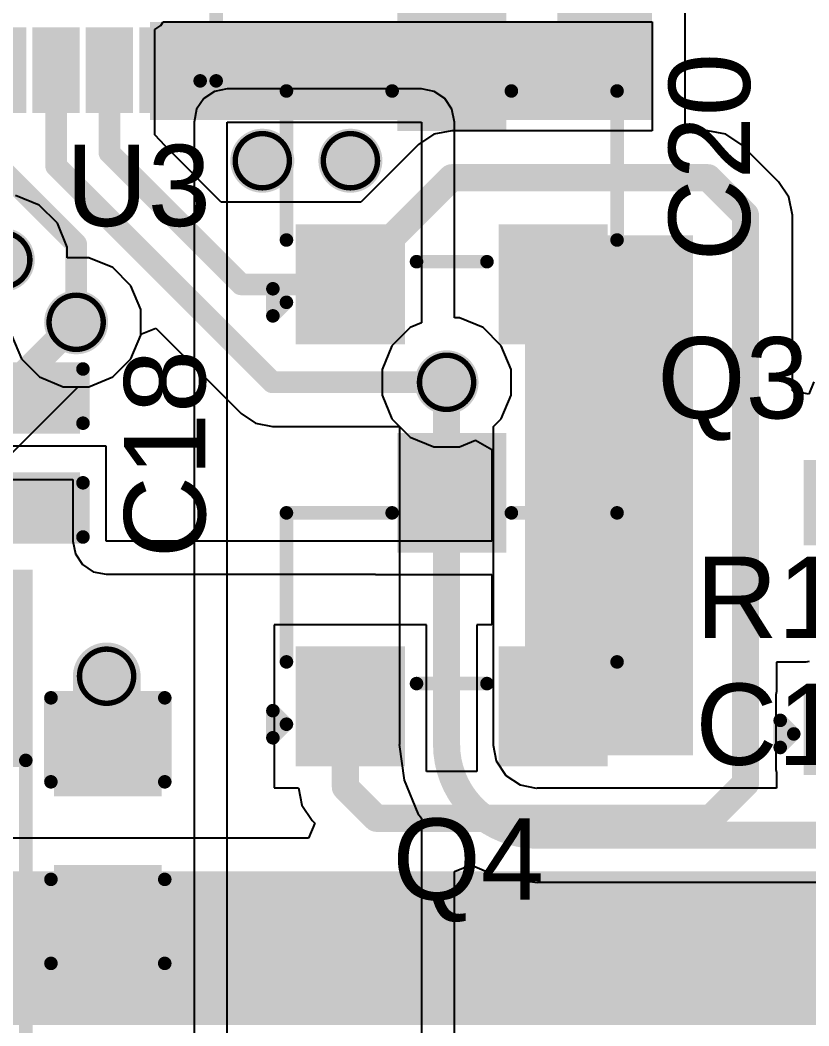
# Model space of a CAD drawing. Header units: inches. Extents: x -46 to 312, y 0 to 111.
# Drawn here: x -31.18 to -23.79, y 9.54 to 18.97 of the extents above; entities that cross this region are included whole.
import ezdxf

# ---------------------------------------------------------------- set-up
doc = ezdxf.new("R2010")
doc.units = ezdxf.units.IN
for name, color, linetype in [('Bottom Layer', 5, 'Continuous'), ('Bottom Overlay', 54, 'Continuous'), ('Bottom Paste', 16, 'Continuous'), ('Bottom Solder', 6, 'Continuous'), ('Drill Drawing', 1, 'Continuous'), ('Top Layer', 1, 'Continuous'), ('Top Overlay', 2, 'Continuous'), ('Top Paste', 8, 'Continuous'), ('Top Solder', 216, 'Continuous'), ('Via Holes', 16, 'Continuous')]:
    doc.layers.add(name, color=color, linetype=linetype)
doc.styles.add('Arial', font='', dxfattribs={"height": 0.2})
doc.styles.get('Arial').set_extended_font_data('Arial')

# ---------------------------------------------------------------- blocks, each defined once
blk = doc.blocks.new('S___23_12')
at = {"layer": 'Top Layer'}
for points in [[(-0.41, 1.46), (0.41, 1.46), (0.41, 0.54), (-0.41, 0.54)], [(-1.36, -0.54), (-0.54, -0.54), (-0.54, -1.46), (-1.36, -1.46)], [(0.54, -0.54), (1.36, -0.54), (1.36, -1.46), (0.54, -1.46)]]:
    blk.add_hatch(color=1, dxfattribs=at).paths.add_polyline_path(points)
at = {"layer": 'Top Paste'}
for points in [[(-0.41, 1.46), (0.41, 1.46), (0.41, 0.54), (-0.41, 0.54)], [(-1.36, -0.54), (-0.54, -0.54), (-0.54, -1.46), (-1.36, -1.46)], [(0.54, -0.54), (1.36, -0.54), (1.36, -1.46), (0.54, -1.46)]]:
    blk.add_hatch(color=8, dxfattribs=at).paths.add_polyline_path(points)
at = {"layer": 'Top Solder'}
for points in [[(-0.5116, 1.5616), (0.5116, 1.5616), (0.5116, 0.4384), (-0.5116, 0.4384)], [(-1.4616, -0.4384), (-0.4384, -0.4384), (-0.4384, -1.5616), (-1.4616, -1.5616)], [(0.4384, -0.4384), (1.4616, -0.4384), (1.4616, -1.5616), (0.4384, -1.5616)]]:
    blk.add_hatch(color=216, dxfattribs=at).paths.add_polyline_path(points)
at = {"layer": 'Top Overlay'}
for points in [[(-1.5494, -0.5842, 0.127, 0.127, 0), (-1.5494, 0.8128, 0.127, 0.127, 0)], [(-1.5494, 0.8128, 0.127, 0.127, 0), (-0.5588, 0.8128, 0.127, 0.127, 0)], [(0.5588, 0.8128, 0.127, 0.127, 0), (1.5494, 0.8128, 0.127, 0.127, 0)], [(1.5494, -0.5842, 0.127, 0.127, 0), (1.5494, 0.8128, 0.127, 0.127, 0)], [(-0.3302, -0.7874, 0.127, 0.127, 0), (0.3302, -0.7874, 0.127, 0.127, 0)], [(-1.6764, -1.0414, 0.127, 0.127, 0), (-1.5494, -1.1684, 0.127, 0.127, 0)], [(-1.6764, -1.2954, 0.127, 0.127, 0), (-1.6764, -1.0414, 0.127, 0.127, 0)], [(-1.6764, -1.2954, 0.127, 0.127, 0), (-1.5494, -1.1684, 0.127, 0.127, 0)]]:
    blk.add_lwpolyline(points, format="xyseb", dxfattribs=at)
for points in [[(-1.5812, 0.8128, 0.0635, 0.0635, 1), (-1.5176, 0.8128, 0.0635, 0.0635, 1)], [(-1.5812, 0.8128, 0.0635, 0.0635, 1), (-1.5176, 0.8128, 0.0635, 0.0635, 1)], [(-0.5905, 0.8128, 0.0635, 0.0635, 1), (-0.5271, 0.8128, 0.0635, 0.0635, 1)], [(0.5271, 0.8128, 0.0635, 0.0635, 1), (0.5905, 0.8128, 0.0635, 0.0635, 1)], [(1.5176, 0.8128, 0.0635, 0.0635, 1), (1.5812, 0.8128, 0.0635, 0.0635, 1)], [(1.5176, 0.8128, 0.0635, 0.0635, 1), (1.5812, 0.8128, 0.0635, 0.0635, 1)], [(-1.5812, -0.5842, 0.0635, 0.0635, 1), (-1.5176, -0.5842, 0.0635, 0.0635, 1)], [(1.5176, -0.5842, 0.0635, 0.0635, 1), (1.5812, -0.5842, 0.0635, 0.0635, 1)], [(-0.3619, -0.7874, 0.0635, 0.0635, 1), (-0.2984, -0.7874, 0.0635, 0.0635, 1)], [(0.2984, -0.7874, 0.0635, 0.0635, 1), (0.3619, -0.7874, 0.0635, 0.0635, 1)], [(-1.7082, -1.0414, 0.0635, 0.0635, 1), (-1.6446, -1.0414, 0.0635, 0.0635, 1)], [(-1.7082, -1.0414, 0.0635, 0.0635, 1), (-1.6446, -1.0414, 0.0635, 0.0635, 1)], [(-1.5812, -1.1684, 0.0635, 0.0635, 1), (-1.5176, -1.1684, 0.0635, 0.0635, 1)], [(-1.5812, -1.1684, 0.0635, 0.0635, 1), (-1.5176, -1.1684, 0.0635, 0.0635, 1)], [(-1.7082, -1.2954, 0.0635, 0.0635, 1), (-1.6446, -1.2954, 0.0635, 0.0635, 1)], [(-1.7082, -1.2954, 0.0635, 0.0635, 1), (-1.6446, -1.2954, 0.0635, 0.0635, 1)]]:
    blk.add_lwpolyline(points, format="xyseb", close=True, dxfattribs=at)
blk = doc.blocks.new('TSA016A2518A_B_13')
at = {"layer": 'Bottom Layer'}
for points in [[(-2.6251, 1.425), (-1.5751, 1.425), (-1.5751, 0.725), (-2.6251, 0.725)], [(1.5751, 1.425), (2.6251, 1.425), (2.6251, 0.725), (1.5751, 0.725)], [(-2.6251, -0.725), (-1.5751, -0.725), (-1.5751, -1.425), (-2.6251, -1.425)], [(1.5751, -0.725), (2.6251, -0.725), (2.6251, -1.425), (1.5751, -1.425)]]:
    blk.add_hatch(color=5, dxfattribs=at).paths.add_polyline_path(points)
at = {"layer": 'Bottom Paste'}
for points in [[(-2.6251, 1.425), (-1.5751, 1.425), (-1.5751, 0.725), (-2.6251, 0.725)], [(1.5751, 1.425), (2.6251, 1.425), (2.6251, 0.725), (1.5751, 0.725)], [(-2.6251, -0.725), (-1.5751, -0.725), (-1.5751, -1.425), (-2.6251, -1.425)], [(1.5751, -0.725), (2.6251, -0.725), (2.6251, -1.425), (1.5751, -1.425)]]:
    blk.add_hatch(color=16, dxfattribs=at).paths.add_polyline_path(points)
at = {"layer": 'Bottom Solder'}
for points in [[(-2.6759, 1.4758), (-1.5243, 1.4758), (-1.5243, 0.6742), (-2.6759, 0.6742)], [(1.5243, 1.4758), (2.6759, 1.4758), (2.6759, 0.6742), (1.5243, 0.6742)], [(-2.6759, -0.6742), (-1.5243, -0.6742), (-1.5243, -1.4758), (-2.6759, -1.4758)], [(1.5243, -0.6742), (2.6759, -0.6742), (2.6759, -1.4758), (1.5243, -1.4758)]]:
    blk.add_hatch(color=6, dxfattribs=at).paths.add_polyline_path(points)
at = {"layer": 'Bottom Overlay'}
for points in [[(-2.02, 1.6862, 0.127, 0.127, 0), (-1.3952, 1.6862, 0.127, 0.127, 0)], [(-1.3952, 1.6862, 0.127, 0.127, 0), (1.367, 1.6862, 0.127, 0.127, 0)], [(1.367, 1.6862, 0.127, 0.127, 0), (2.14, 1.6862, 0.127, 0.127, 0)], [(-0.508, -1.0161, 0.127, 0.127, -1), (-0.508, 1.0159, 0.127, 0.127, 0)], [(-0.508, 1.0159, 0.127, 0.127, 0), (0.508, 1.0159, 0.127, 0.127, 0)], [(0.508, 1.0159, 0.127, 0.127, -1), (0.508, -1.0161, 0.127, 0.127, 0)], [(-2.1999, -0.5439, 0.127, 0.127, 0), (-2.1999, 0.5437, 0.127, 0.127, 0)], [(2.1999, -0.5439, 0.127, 0.127, 0), (2.1999, 0.5437, 0.127, 0.127, 0)], [(-2.8956, -0.9652, 0.127, 0.127, 0), (-2.7686, -1.0922, 0.127, 0.127, 0)], [(-2.8956, -1.2192, 0.127, 0.127, 0), (-2.8956, -0.9652, 0.127, 0.127, 0)], [(-2.8956, -1.2192, 0.127, 0.127, 0), (-2.7686, -1.0922, 0.127, 0.127, 0)], [(-0.508, -1.0161, 0.127, 0.127, 0), (0.508, -1.0161, 0.127, 0.127, 0)], [(-2.06, -1.712, 0.127, 0.127, 0), (-1.3664, -1.712, 0.127, 0.127, 0)], [(-1.3664, -1.712, 0.127, 0.127, 0), (1.3664, -1.712, 0.127, 0.127, 0)], [(1.3664, -1.712, 0.127, 0.127, 0), (2.08, -1.712, 0.127, 0.127, 0)]]:
    blk.add_lwpolyline(points, format="xyseb", dxfattribs=at)
for points in [[(-2.0517, 1.6862, 0.0635, 0.0635, 1), (-1.9882, 1.6862, 0.0635, 0.0635, 1)], [(-1.427, 1.6862, 0.0635, 0.0635, 1), (-1.3635, 1.6862, 0.0635, 0.0635, 1)], [(-1.427, 1.6862, 0.0635, 0.0635, 1), (-1.3635, 1.6862, 0.0635, 0.0635, 1)], [(1.3352, 1.6862, 0.0635, 0.0635, 1), (1.3987, 1.6862, 0.0635, 0.0635, 1)], [(1.3352, 1.6862, 0.0635, 0.0635, 1), (1.3987, 1.6862, 0.0635, 0.0635, 1)], [(2.1083, 1.6862, 0.0635, 0.0635, 1), (2.1718, 1.6862, 0.0635, 0.0635, 1)], [(-0.5398, 1.0159, 0.0635, 0.0635, 1), (-0.4763, 1.0159, 0.0635, 0.0635, 1)], [(-0.5398, 1.0159, 0.0635, 0.0635, 1), (-0.4763, 1.0159, 0.0635, 0.0635, 1)], [(0.4763, 1.0159, 0.0635, 0.0635, 1), (0.5398, 1.0159, 0.0635, 0.0635, 1)], [(0.4763, 1.0159, 0.0635, 0.0635, 1), (0.5398, 1.0159, 0.0635, 0.0635, 1)], [(-2.2316, 0.5437, 0.0635, 0.0635, 1), (-2.1681, 0.5437, 0.0635, 0.0635, 1)], [(2.1681, 0.5437, 0.0635, 0.0635, 1), (2.2316, 0.5437, 0.0635, 0.0635, 1)], [(-2.2316, -0.5439, 0.0635, 0.0635, 1), (-2.1681, -0.5439, 0.0635, 0.0635, 1)], [(2.1681, -0.5439, 0.0635, 0.0635, 1), (2.2316, -0.5439, 0.0635, 0.0635, 1)], [(-2.9274, -0.9652, 0.0635, 0.0635, 1), (-2.8638, -0.9652, 0.0635, 0.0635, 1)], [(-2.9274, -0.9652, 0.0635, 0.0635, 1), (-2.8638, -0.9652, 0.0635, 0.0635, 1)], [(-2.8003, -1.0922, 0.0635, 0.0635, 1), (-2.7369, -1.0922, 0.0635, 0.0635, 1)], [(-2.8003, -1.0922, 0.0635, 0.0635, 1), (-2.7369, -1.0922, 0.0635, 0.0635, 1)], [(-0.5398, -1.0161, 0.0635, 0.0635, 1), (-0.4763, -1.0161, 0.0635, 0.0635, 1)], [(-0.5398, -1.0161, 0.0635, 0.0635, 1), (-0.4763, -1.0161, 0.0635, 0.0635, 1)], [(0.4763, -1.0161, 0.0635, 0.0635, 1), (0.5398, -1.0161, 0.0635, 0.0635, 1)], [(0.4763, -1.0161, 0.0635, 0.0635, 1), (0.5398, -1.0161, 0.0635, 0.0635, 1)], [(-2.9274, -1.2192, 0.0635, 0.0635, 1), (-2.8638, -1.2192, 0.0635, 0.0635, 1)], [(-2.9274, -1.2192, 0.0635, 0.0635, 1), (-2.8638, -1.2192, 0.0635, 0.0635, 1)], [(-2.0917, -1.712, 0.0635, 0.0635, 1), (-2.0282, -1.712, 0.0635, 0.0635, 1)], [(-1.3982, -1.712, 0.0635, 0.0635, 1), (-1.3347, -1.712, 0.0635, 0.0635, 1)], [(-1.3982, -1.712, 0.0635, 0.0635, 1), (-1.3347, -1.712, 0.0635, 0.0635, 1)], [(1.3347, -1.712, 0.0635, 0.0635, 1), (1.3982, -1.712, 0.0635, 0.0635, 1)], [(1.3347, -1.712, 0.0635, 0.0635, 1), (1.3982, -1.712, 0.0635, 0.0635, 1)], [(2.0483, -1.712, 0.0635, 0.0635, 1), (2.1118, -1.712, 0.0635, 0.0635, 1)]]:
    blk.add_lwpolyline(points, format="xyseb", close=True, dxfattribs=at)
blk = doc.blocks.new('20_VQFN__3_5_4_5__18')
at = {"layer": 'Top Layer'}
for points in [[(-1.95, -0.63), (-1.35, -0.63), (-1.35, -0.87), (-1.95, -0.87)], [(-1.95, -1.13), (-1.35, -1.13), (-1.35, -1.37), (-1.95, -1.37)], [(-1.95, -1.63), (-1.35, -1.63), (-1.35, -1.87), (-1.95, -1.87)]]:
    blk.add_hatch(color=1, dxfattribs=at).paths.add_polyline_path(points)
at = {"layer": 'Top Paste'}
for points in [[(-1.95, -0.63), (-1.35, -0.63), (-1.35, -0.87), (-1.95, -0.87)], [(-1.95, -1.13), (-1.35, -1.13), (-1.35, -1.37), (-1.95, -1.37)], [(-1.95, -1.63), (-1.35, -1.63), (-1.35, -1.87), (-1.95, -1.87)]]:
    blk.add_hatch(color=8, dxfattribs=at).paths.add_polyline_path(points)
at = {"layer": 'Top Solder'}
for points in [[(-2.0516, -0.0284), (-1.2484, -0.0284), (-1.2484, -0.4716), (-2.0516, -0.4716)], [(-2.0516, -0.5284), (-1.2484, -0.5284), (-1.2484, -0.9716), (-2.0516, -0.9716)], [(-2.0516, -1.0284), (-1.2484, -1.0284), (-1.2484, -1.4716), (-2.0516, -1.4716)], [(-2.0516, -1.5284), (-1.2484, -1.5284), (-1.2484, -1.9716), (-2.0516, -1.9716)]]:
    blk.add_hatch(color=216, dxfattribs=at).paths.add_polyline_path(points)
at = {"layer": 'Top Overlay'}
for points in [[(-1.75, -2.1, 0.127, 0.127, 0), (-1.75, -2.25, 0.127, 0.127, 0)], [(-1.75, -2.25, 0.127, 0.127, 0), (-1.1, -2.25, 0.127, 0.127, 0)]]:
    blk.add_lwpolyline(points, format="xyseb", dxfattribs=at)
for points in [[(-1.7817, -2.1, 0.0635, 0.0635, 1), (-1.7182, -2.1, 0.0635, 0.0635, 1)], [(-1.7817, -2.25, 0.0635, 0.0635, 1), (-1.7182, -2.25, 0.0635, 0.0635, 1)], [(-1.7817, -2.25, 0.0635, 0.0635, 1), (-1.7182, -2.25, 0.0635, 0.0635, 1)]]:
    blk.add_lwpolyline(points, format="xyseb", close=True, dxfattribs=at)
blk = doc.blocks.new('S___23_46')
at = {"layer": 'Top Layer'}
for points in [[(-0.41, 1.46), (0.41, 1.46), (0.41, 0.54), (-0.41, 0.54)], [(-1.36, -0.54), (-0.54, -0.54), (-0.54, -1.46), (-1.36, -1.46)], [(0.54, -0.54), (1.36, -0.54), (1.36, -1.46), (0.54, -1.46)]]:
    blk.add_hatch(color=1, dxfattribs=at).paths.add_polyline_path(points)
at = {"layer": 'Top Paste'}
for points in [[(-0.41, 1.46), (0.41, 1.46), (0.41, 0.54), (-0.41, 0.54)], [(-1.36, -0.54), (-0.54, -0.54), (-0.54, -1.46), (-1.36, -1.46)], [(0.54, -0.54), (1.36, -0.54), (1.36, -1.46), (0.54, -1.46)]]:
    blk.add_hatch(color=8, dxfattribs=at).paths.add_polyline_path(points)
at = {"layer": 'Top Solder'}
for points in [[(-0.5116, 1.5616), (0.5116, 1.5616), (0.5116, 0.4384), (-0.5116, 0.4384)], [(-1.4616, -0.4384), (-0.4384, -0.4384), (-0.4384, -1.5616), (-1.4616, -1.5616)], [(0.4384, -0.4384), (1.4616, -0.4384), (1.4616, -1.5616), (0.4384, -1.5616)]]:
    blk.add_hatch(color=216, dxfattribs=at).paths.add_polyline_path(points)
at = {"layer": 'Top Overlay'}
for points in [[(-1.5494, 0.8128, 0.127, 0.127, 0), (-0.5588, 0.8128, 0.127, 0.127, 0)], [(-1.5494, -0.5842, 0.127, 0.127, 0), (-1.5494, 0.8128, 0.127, 0.127, 0)], [(0.5588, 0.8128, 0.127, 0.127, 0), (1.5494, 0.8128, 0.127, 0.127, 0)], [(1.5494, -0.5842, 0.127, 0.127, 0), (1.5494, 0.8128, 0.127, 0.127, 0)], [(-0.3302, -0.7874, 0.127, 0.127, 0), (0.3302, -0.7874, 0.127, 0.127, 0)], [(-1.6764, -1.2954, 0.127, 0.127, 0), (-1.6764, -1.0414, 0.127, 0.127, 0)], [(-1.6764, -1.0414, 0.127, 0.127, 0), (-1.5494, -1.1684, 0.127, 0.127, 0)], [(-1.6764, -1.2954, 0.127, 0.127, 0), (-1.5494, -1.1684, 0.127, 0.127, 0)]]:
    blk.add_lwpolyline(points, format="xyseb", dxfattribs=at)
for points in [[(-1.5812, 0.8128, 0.0635, 0.0635, 1), (-1.5176, 0.8128, 0.0635, 0.0635, 1)], [(-1.5812, 0.8128, 0.0635, 0.0635, 1), (-1.5176, 0.8128, 0.0635, 0.0635, 1)], [(-0.5905, 0.8128, 0.0635, 0.0635, 1), (-0.5271, 0.8128, 0.0635, 0.0635, 1)], [(0.5271, 0.8128, 0.0635, 0.0635, 1), (0.5905, 0.8128, 0.0635, 0.0635, 1)], [(1.5176, 0.8128, 0.0635, 0.0635, 1), (1.5812, 0.8128, 0.0635, 0.0635, 1)], [(1.5176, 0.8128, 0.0635, 0.0635, 1), (1.5812, 0.8128, 0.0635, 0.0635, 1)], [(-1.5812, -0.5842, 0.0635, 0.0635, 1), (-1.5176, -0.5842, 0.0635, 0.0635, 1)], [(1.5176, -0.5842, 0.0635, 0.0635, 1), (1.5812, -0.5842, 0.0635, 0.0635, 1)], [(-0.3619, -0.7874, 0.0635, 0.0635, 1), (-0.2984, -0.7874, 0.0635, 0.0635, 1)], [(0.2984, -0.7874, 0.0635, 0.0635, 1), (0.3619, -0.7874, 0.0635, 0.0635, 1)], [(-1.7082, -1.0414, 0.0635, 0.0635, 1), (-1.6446, -1.0414, 0.0635, 0.0635, 1)], [(-1.7082, -1.0414, 0.0635, 0.0635, 1), (-1.6446, -1.0414, 0.0635, 0.0635, 1)], [(-1.5812, -1.1684, 0.0635, 0.0635, 1), (-1.5176, -1.1684, 0.0635, 0.0635, 1)], [(-1.5812, -1.1684, 0.0635, 0.0635, 1), (-1.5176, -1.1684, 0.0635, 0.0635, 1)], [(-1.7082, -1.2954, 0.0635, 0.0635, 1), (-1.6446, -1.2954, 0.0635, 0.0635, 1)], [(-1.7082, -1.2954, 0.0635, 0.0635, 1), (-1.6446, -1.2954, 0.0635, 0.0635, 1)]]:
    blk.add_lwpolyline(points, format="xyseb", close=True, dxfattribs=at)
blk = doc.blocks.new('SMA_59')
at = {"layer": 'Top Layer'}
for points in [[(-3.25, 0.85), (-0.75, 0.85), (-0.75, -0.85), (-3.25, -0.85)], [(0.75, 0.85), (3.25, 0.85), (3.25, -0.85), (0.75, -0.85)]]:
    blk.add_hatch(color=1, dxfattribs=at).paths.add_polyline_path(points)
at = {"layer": 'Top Overlay'}
for points in [[(-4.445, -1.4215), (-3.278, -1.4215), (-3.278, 1.422), (-4.445, 1.422)], [(-3.2998, 0.9239), (-2.5958, 0.9239), (-2.5958, 1.4218), (-3.2998, 1.4218)], [(-3.2998, -1.4219), (-2.5958, -1.4219), (-2.5958, -0.924), (-3.2998, -0.924)]]:
    blk.add_hatch(color=2, dxfattribs=at).paths.add_polyline_path(points)
at = {"layer": 'Top Paste'}
for points in [[(-3.25, 0.85), (-0.75, 0.85), (-0.75, -0.85), (-3.25, -0.85)], [(0.75, 0.85), (3.25, 0.85), (3.25, -0.85), (0.75, -0.85)]]:
    blk.add_hatch(color=8, dxfattribs=at).paths.add_polyline_path(points)
at = {"layer": 'Top Solder'}
for points in [[(-3.3516, 0.9516), (-0.6484, 0.9516), (-0.6484, -0.9516), (-3.3516, -0.9516)], [(0.6484, 0.9516), (3.3516, 0.9516), (3.3516, -0.9516), (0.6484, -0.9516)]]:
    blk.add_hatch(color=216, dxfattribs=at).paths.add_polyline_path(points)
at = {"layer": 'Top Overlay'}
for points in [[(2.0612, 1.3577, 0.127, 0.127, 0), (-2.6581, 1.3577, 0.127, 0.127, 0)], [(2.0612, 1.0122, 0.127, 0.127, 0), (2.0612, 1.3577, 0.127, 0.127, 0)], [(2.0612, -1.3577, 0.127, 0.127, 0), (2.0612, -1.0122, 0.127, 0.127, 0)], [(2.0612, -1.3577, 0.127, 0.127, 0), (-2.6581, -1.3577, 0.127, 0.127, 0)]]:
    blk.add_lwpolyline(points, format="xyseb", dxfattribs=at)
for points in [[(-2.6899, 1.3577, 0.0635, 0.0635, 1), (-2.6264, 1.3577, 0.0635, 0.0635, 1)], [(2.0295, 1.3577, 0.0635, 0.0635, 1), (2.093, 1.3577, 0.0635, 0.0635, 1)], [(2.0295, 1.3577, 0.0635, 0.0635, 1), (2.093, 1.3577, 0.0635, 0.0635, 1)], [(2.0295, 1.0122, 0.0635, 0.0635, 1), (2.093, 1.0122, 0.0635, 0.0635, 1)], [(2.0295, -1.0122, 0.0635, 0.0635, 1), (2.093, -1.0122, 0.0635, 0.0635, 1)], [(-2.6899, -1.3577, 0.0635, 0.0635, 1), (-2.6264, -1.3577, 0.0635, 0.0635, 1)], [(2.0295, -1.3577, 0.0635, 0.0635, 1), (2.093, -1.3577, 0.0635, 0.0635, 1)], [(2.0295, -1.3577, 0.0635, 0.0635, 1), (2.093, -1.3577, 0.0635, 0.0635, 1)]]:
    blk.add_lwpolyline(points, format="xyseb", close=True, dxfattribs=at)
blk = doc.blocks.new('C___0603_74')
at = {"layer": 'Top Layer'}
for points in [[(-0.381, 0.4445), (-0.381, -0.4445), (-1.143, -0.4445), (-1.143, 0.4445)], [(1.143, 0.4445), (1.143, -0.4445), (0.381, -0.4445), (0.381, 0.4445)]]:
    blk.add_hatch(color=1, dxfattribs=at).paths.add_polyline_path(points)
at = {"layer": 'Top Paste'}
for points in [[(-0.381, 0.4445), (-0.381, -0.4445), (-1.143, -0.4445), (-1.143, 0.4445)], [(1.143, 0.4445), (1.143, -0.4445), (0.381, -0.4445), (0.381, 0.4445)]]:
    blk.add_hatch(color=8, dxfattribs=at).paths.add_polyline_path(points)
at = {"layer": 'Top Solder'}
for points in [[(-0.321, 0.5045), (-0.321, -0.5045), (-1.203, -0.5045), (-1.203, 0.5045)], [(1.203, 0.5045), (1.203, -0.5045), (0.321, -0.5045), (0.321, 0.5045)]]:
    blk.add_hatch(color=216, dxfattribs=at).paths.add_polyline_path(points)
at = {"layer": 'Top Overlay'}
for points in [[(-0.4572, 0.5334, 0.127, 0.127, 0), (-1.2446, 0.5334, 0.127, 0.127, 0)], [(-1.2446, -0.5334, 0.127, 0.127, 0), (-1.2446, 0.5334, 0.127, 0.127, 0)], [(1.2446, 0.5334, 0.127, 0.127, 0), (0.4572, 0.5334, 0.127, 0.127, 0)], [(1.2446, -0.5334, 0.127, 0.127, 0), (1.2446, 0.5334, 0.127, 0.127, 0)], [(-0.4572, -0.5334, 0.127, 0.127, 0), (-1.2446, -0.5334, 0.127, 0.127, 0)], [(1.2446, -0.5334, 0.127, 0.127, 0), (0.4572, -0.5334, 0.127, 0.127, 0)]]:
    blk.add_lwpolyline(points, format="xyseb", dxfattribs=at)
for points in [[(-1.2764, 0.5334, 0.0635, 0.0635, 1), (-1.2128, 0.5334, 0.0635, 0.0635, 1)], [(-1.2764, 0.5334, 0.0635, 0.0635, 1), (-1.2128, 0.5334, 0.0635, 0.0635, 1)], [(-0.4889, 0.5334, 0.0635, 0.0635, 1), (-0.4254, 0.5334, 0.0635, 0.0635, 1)], [(0.4254, 0.5334, 0.0635, 0.0635, 1), (0.4889, 0.5334, 0.0635, 0.0635, 1)], [(1.2128, 0.5334, 0.0635, 0.0635, 1), (1.2764, 0.5334, 0.0635, 0.0635, 1)], [(1.2128, 0.5334, 0.0635, 0.0635, 1), (1.2764, 0.5334, 0.0635, 0.0635, 1)], [(-1.2764, -0.5334, 0.0635, 0.0635, 1), (-1.2128, -0.5334, 0.0635, 0.0635, 1)], [(-1.2764, -0.5334, 0.0635, 0.0635, 1), (-1.2128, -0.5334, 0.0635, 0.0635, 1)], [(-0.4889, -0.5334, 0.0635, 0.0635, 1), (-0.4254, -0.5334, 0.0635, 0.0635, 1)], [(0.4254, -0.5334, 0.0635, 0.0635, 1), (0.4889, -0.5334, 0.0635, 0.0635, 1)], [(1.2128, -0.5334, 0.0635, 0.0635, 1), (1.2764, -0.5334, 0.0635, 0.0635, 1)], [(1.2128, -0.5334, 0.0635, 0.0635, 1), (1.2764, -0.5334, 0.0635, 0.0635, 1)]]:
    blk.add_lwpolyline(points, format="xyseb", close=True, dxfattribs=at)
blk = doc.blocks.new('C___0402_75')
at = {"layer": 'Top Layer'}
for points in [[(-0.6985, -0.3175), (-0.6985, 0.3175), (-0.2413, 0.3175), (-0.2413, -0.3175)], [(0.2413, -0.3175), (0.2413, 0.3175), (0.6985, 0.3175), (0.6985, -0.3175)]]:
    blk.add_hatch(color=1, dxfattribs=at).paths.add_polyline_path(points)
at = {"layer": 'Top Paste'}
for points in [[(-0.6985, -0.3175), (-0.6985, 0.3175), (-0.2413, 0.3175), (-0.2413, -0.3175)], [(0.2413, -0.3175), (0.2413, 0.3175), (0.6985, 0.3175), (0.6985, -0.3175)]]:
    blk.add_hatch(color=8, dxfattribs=at).paths.add_polyline_path(points)
at = {"layer": 'Top Solder'}
for points in [[(-0.7585, -0.3775), (-0.7585, 0.3775), (-0.1813, 0.3775), (-0.1813, -0.3775)], [(0.1813, -0.3775), (0.1813, 0.3775), (0.7585, 0.3775), (0.7585, -0.3775)]]:
    blk.add_hatch(color=216, dxfattribs=at).paths.add_polyline_path(points)
at = {"layer": 'Top Overlay'}
for points in [[(-0.7874, 0.4064, 0.127, 0.127, 0), (-0.7874, -0.4064, 0.127, 0.127, 0)], [(-0.7874, 0.4064, 0.127, 0.127, 0), (-0.2794, 0.4064, 0.127, 0.127, 0)], [(0.2794, 0.4064, 0.127, 0.127, 0), (0.7874, 0.4064, 0.127, 0.127, 0)], [(0.7874, 0.4064, 0.127, 0.127, 0), (0.7874, -0.4064, 0.127, 0.127, 0)], [(-0.7874, -0.4064, 0.127, 0.127, 0), (-0.2794, -0.4064, 0.127, 0.127, 0)], [(0.2794, -0.4064, 0.127, 0.127, 0), (0.7874, -0.4064, 0.127, 0.127, 0)]]:
    blk.add_lwpolyline(points, format="xyseb", dxfattribs=at)
for points in [[(-0.8191, 0.4064, 0.0635, 0.0635, 1), (-0.7556, 0.4064, 0.0635, 0.0635, 1)], [(-0.8191, 0.4064, 0.0635, 0.0635, 1), (-0.7556, 0.4064, 0.0635, 0.0635, 1)], [(-0.3111, 0.4064, 0.0635, 0.0635, 1), (-0.2477, 0.4064, 0.0635, 0.0635, 1)], [(0.2477, 0.4064, 0.0635, 0.0635, 1), (0.3111, 0.4064, 0.0635, 0.0635, 1)], [(0.7556, 0.4064, 0.0635, 0.0635, 1), (0.8191, 0.4064, 0.0635, 0.0635, 1)], [(0.7556, 0.4064, 0.0635, 0.0635, 1), (0.8191, 0.4064, 0.0635, 0.0635, 1)], [(-0.8191, -0.4064, 0.0635, 0.0635, 1), (-0.7556, -0.4064, 0.0635, 0.0635, 1)], [(-0.8191, -0.4064, 0.0635, 0.0635, 1), (-0.7556, -0.4064, 0.0635, 0.0635, 1)], [(-0.3111, -0.4064, 0.0635, 0.0635, 1), (-0.2477, -0.4064, 0.0635, 0.0635, 1)], [(0.2477, -0.4064, 0.0635, 0.0635, 1), (0.3111, -0.4064, 0.0635, 0.0635, 1)], [(0.7556, -0.4064, 0.0635, 0.0635, 1), (0.8191, -0.4064, 0.0635, 0.0635, 1)], [(0.7556, -0.4064, 0.0635, 0.0635, 1), (0.8191, -0.4064, 0.0635, 0.0635, 1)]]:
    blk.add_lwpolyline(points, format="xyseb", close=True, dxfattribs=at)

msp = doc.modelspace()

# ---------------------------------------------------------------- hatches: boundary and pattern name
at = {"layer": 'Bottom Layer'}
h = msp.add_hatch(color=5, dxfattribs=at)
edge = h.paths.add_edge_path()
edge.add_arc((-28.9123, 17.6519), 0.3, 0, 360)
h = msp.add_hatch(color=5, dxfattribs=at)
edge = h.paths.add_edge_path()
edge.add_arc((-28.0867, 17.6519), 0.3, 0, 360)
h = msp.add_hatch(color=5, dxfattribs=at)
edge = h.paths.add_edge_path()
edge.add_arc((-31.3448, 16.7226), 0.3, 0, 360)
h = msp.add_hatch(color=5, dxfattribs=at)
edge = h.paths.add_edge_path()
edge.add_arc((-30.657, 16.1374), 0.3, 0, 360)
h = msp.add_hatch(color=5, dxfattribs=at)
edge = h.paths.add_edge_path()
edge.add_arc((-27.1853, 15.5747), 0.3, 0, 360)
h = msp.add_hatch(color=5, dxfattribs=at)
edge = h.paths.add_edge_path()
edge.add_arc((-30.3718, 12.82), 0.3, 0, 360)
at = {"layer": 'Top Layer'}
for points in [[(-26.1486, 18.0329), (-25.2596, 18.0329), (-25.2596, 20.11), (-26.1486, 20.11)], [(-29.9648, 18.0329), (-25.7767, 18.0329), (-25.7767, 18.9529), (-29.9648, 18.9529)], [(-26.4508, 12.0782), (-24.8753, 12.0782), (-24.8753, 16.9529), (-26.4508, 16.9529)], [(-33.3366, 9.5504), (-20.7645, 9.5504), (-20.7645, 10.9916), (-33.3366, 10.9916)]]:
    msp.add_hatch(color=1, dxfattribs=at).paths.add_polyline_path(points)
h = msp.add_hatch(color=1, dxfattribs=at)
edge = h.paths.add_edge_path()
edge.add_arc((-28.9123, 17.6519), 0.3, 0, 360)
h = msp.add_hatch(color=1, dxfattribs=at)
edge = h.paths.add_edge_path()
edge.add_arc((-28.0867, 17.6519), 0.3, 0, 360)
h = msp.add_hatch(color=1, dxfattribs=at)
edge = h.paths.add_edge_path()
edge.add_arc((-31.3448, 16.7226), 0.3, 0, 360)
h = msp.add_hatch(color=1, dxfattribs=at)
edge = h.paths.add_edge_path()
edge.add_arc((-30.657, 16.1374), 0.3, 0, 360)
h = msp.add_hatch(color=1, dxfattribs=at)
edge = h.paths.add_edge_path()
edge.add_arc((-27.1853, 15.5747), 0.3, 0, 360)
h = msp.add_hatch(color=1, dxfattribs=at)
edge = h.paths.add_edge_path()
edge.add_arc((-30.3718, 12.82), 0.3, 0, 360)
at = {"layer": 'Via Holes'}
h = msp.add_hatch(color=7, dxfattribs=at)
edge = h.paths.add_edge_path()
edge.add_arc((-28.9123, 17.6519), 0.15, 0, 360)
h = msp.add_hatch(color=7, dxfattribs=at)
edge = h.paths.add_edge_path()
edge.add_arc((-28.0867, 17.6519), 0.15, 0, 360)
h = msp.add_hatch(color=7, dxfattribs=at)
edge = h.paths.add_edge_path()
edge.add_arc((-30.657, 16.1374), 0.15, 0, 360)
h = msp.add_hatch(color=7, dxfattribs=at)
edge = h.paths.add_edge_path()
edge.add_arc((-27.1853, 15.5747), 0.15, 0, 360)
h = msp.add_hatch(color=7, dxfattribs=at)
edge = h.paths.add_edge_path()
edge.add_arc((-30.3718, 12.82), 0.15, 0, 360)

# ---------------------------------------------------------------- linework, layer by layer
at = {"layer": 'Bottom Layer'}
for p, q in [((-29.3601, 18.302), (-29.4609, 18.2346)), ((-29.2412, 18.3256), (-29.3601, 18.302)), ((-27.4216, 18.3256), (-29.2412, 18.3256)), ((-27.3026, 18.302), (-27.4216, 18.3256)), ((-27.2018, 18.2346), (-27.3026, 18.302)), ((-29.4609, 18.2346), (-29.5283, 18.1338)), ((-27.1345, 18.1338), (-27.2018, 18.2346)), ((-29.5283, 18.1338), (-29.5519, 18.0149)), ((-27.1108, 18.0149), (-27.1345, 18.1338)), ((-29.5519, 18.0149), (-29.5519, 8.0117)), ((-29.2412, 7.2128), (-29.2412, 18.0149)), ((-29.2412, 18.0149), (-27.4216, 18.0149)), ((-27.4216, 18.0149), (-27.4216, 16.1315)), ((-27.1108, 16.1795), (-27.1108, 18.0149)), ((-31.0022, 17.2353), (-31.2245, 17.3274)), ((-30.8321, 17.0652), (-31.0022, 17.2353)), ((-30.74, 16.8429), (-30.8321, 17.0652)), ((-30.74, 16.7422), (-30.74, 16.8429)), ((-30.5367, 16.7422), (-30.74, 16.7422)), ((-30.3145, 16.6501), (-30.5367, 16.7422)), ((-30.1443, 16.48), (-30.3145, 16.6501)), ((-30.0522, 16.2577), (-30.1443, 16.48)), ((-30.0522, 16.0171), (-30.0522, 16.2577)), ((-27.4216, 16.1315), (-27.5279, 16.0874)), ((-27.065, 16.1795), (-27.1108, 16.1795)), ((-26.8427, 16.0874), (-27.065, 16.1795)), ((-27.5279, 16.0874), (-27.6981, 15.9173)), ((-26.6726, 15.9173), (-26.8427, 16.0874)), ((-30.1443, 15.7948), (-30.0522, 16.0171)), ((-27.6981, 15.9173), (-27.7901, 15.695)), ((-26.5805, 15.695), (-26.6726, 15.9173)), ((-30.3145, 15.6247), (-30.1443, 15.7948)), ((-27.7901, 15.695), (-27.7901, 15.4544)), ((-26.5805, 15.4544), (-26.5805, 15.695)), ((-30.5367, 15.5326), (-30.3145, 15.6247)), ((-31.6044, 14.5674), (-30.6392, 15.5326)), ((-30.6392, 15.5326), (-30.5367, 15.5326)), ((-27.7901, 15.4544), (-27.6981, 15.2321)), ((-26.6726, 15.2321), (-26.5805, 15.4544)), ((-27.6981, 15.2321), (-27.6256, 15.1596)), ((-26.7451, 15.1596), (-26.6726, 15.2321)), ((-27.6256, 15.1596), (-27.6256, 12.1808)), ((-26.7451, 12.1808), (-26.7451, 15.1596)), ((-23.8177, 12.9508), (-24.0924, 12.9508)), ((-24.0924, 12.9508), (-24.0924, 12.6761)), ((-23.7876, 12.9568), (-23.8177, 12.9508)), ((-24.0924, 12.6761), (-24.0984, 12.646)), ((-24.0984, 12.646), (-24.0984, 11.946)), ((-27.6256, 12.1808), (-27.6282, 12.1808)), ((-27.6282, 12.1808), (-27.5841, 11.8458)), ((-26.7469, 12.1714), (-26.7451, 12.1808)), ((-26.7172, 12.022), (-26.7469, 12.1714)), ((-26.6273, 11.8874), (-26.7172, 12.022)), ((-26.4927, 11.7975), (-26.6273, 11.8874)), ((-24.0984, 11.946), (-24.0924, 11.916)), ((-24.0924, 11.916), (-24.0924, 11.7696)), ((-27.5841, 11.8458), (-27.4548, 11.5336)), ((-26.3433, 11.7678), (-26.4927, 11.7975)), ((-26.3339, 11.7696), (-26.3433, 11.7678)), ((-24.0924, 11.7696), (-26.3339, 11.7696)), ((-27.4548, 11.5336), (-27.4216, 11.4903)), ((-27.4216, 11.4903), (-27.4216, 7.2128)), ((-27.1108, 10.9905), (-26.9584, 11.0505)), ((-26.9584, 11.0505), (-26.6689, 10.9306)), ((-27.1108, 7.2128), (-27.1108, 10.9905)), ((-26.6689, 10.9306), (-26.3339, 10.8865)), ((-26.3339, 10.8865), (-26.3339, 10.8891)), ((-26.3339, 10.8891), (-16.961, 10.8891))]:
    msp.add_line(p, q, dxfattribs=at)
for points in [[(-31.9157, 14.8787, 0.254, 0.254, 0), (-30.657, 16.1374, 0.254, 0.254, 0)], [(-27.1853, 12.1808, 0.254, 0.254, 0), (-27.1853, 15.5747, 0.254, 0.254, 0)], [(-26.3339, 11.3294, 0.254, 0.254, -0.414214), (-27.1853, 12.1808, 0.254, 0.254, 0)], [(-26.3339, 11.3294, 0.254, 0.254, 0), (-16.961, 11.3294, 0.254, 0.254, 0)]]:
    msp.add_lwpolyline(points, format="xyseb", dxfattribs=at)
for points in [[(-30.7205, 16.1374, 0.127, 0.127, 1), (-30.5935, 16.1374, 0.127, 0.127, 1)], [(-27.2488, 15.5747, 0.127, 0.127, 1), (-27.1218, 15.5747, 0.127, 0.127, 1)], [(-27.2488, 12.1808, 0.127, 0.127, 1), (-27.1218, 12.1808, 0.127, 0.127, 1)], [(-27.2488, 12.1808, 0.127, 0.127, 1), (-27.1218, 12.1808, 0.127, 0.127, 1)], [(-26.3974, 11.3294, 0.127, 0.127, 1), (-26.2704, 11.3294, 0.127, 0.127, 1)], [(-26.3974, 11.3294, 0.127, 0.127, 1), (-26.2704, 11.3294, 0.127, 0.127, 1)]]:
    msp.add_lwpolyline(points, format="xyseb", close=True, dxfattribs=at)
at = {"layer": 'Drill Drawing'}
for points in [[(-28.6583, 17.6519, 0.0508, 0.0508, 1), (-29.1663, 17.6519, 0.0508, 0.0508, 1)], [(-27.8327, 17.6519, 0.0508, 0.0508, 1), (-28.3407, 17.6519, 0.0508, 0.0508, 1)], [(-29.179, 17.6519, 0.0254, 0.0254, 1), (-29.1536, 17.6519, 0.0254, 0.0254, 1)], [(-28.671, 17.6519, 0.0254, 0.0254, 1), (-28.6456, 17.6519, 0.0254, 0.0254, 1)], [(-28.3534, 17.6519, 0.0254, 0.0254, 1), (-28.328, 17.6519, 0.0254, 0.0254, 1)], [(-27.8454, 17.6519, 0.0254, 0.0254, 1), (-27.82, 17.6519, 0.0254, 0.0254, 1)], [(-31.0908, 16.7226, 0.0508, 0.0508, 1), (-31.5988, 16.7226, 0.0508, 0.0508, 1)], [(-31.1035, 16.7226, 0.0254, 0.0254, 1), (-31.0781, 16.7226, 0.0254, 0.0254, 1)], [(-30.403, 16.1374, 0.0508, 0.0508, 1), (-30.911, 16.1374, 0.0508, 0.0508, 1)], [(-30.9237, 16.1374, 0.0254, 0.0254, 1), (-30.8983, 16.1374, 0.0254, 0.0254, 1)], [(-30.4157, 16.1374, 0.0254, 0.0254, 1), (-30.3903, 16.1374, 0.0254, 0.0254, 1)], [(-26.9313, 15.5747, 0.0508, 0.0508, 1), (-27.4393, 15.5747, 0.0508, 0.0508, 1)], [(-27.452, 15.5747, 0.0254, 0.0254, 1), (-27.4266, 15.5747, 0.0254, 0.0254, 1)], [(-26.944, 15.5747, 0.0254, 0.0254, 1), (-26.9186, 15.5747, 0.0254, 0.0254, 1)], [(-30.1178, 12.82, 0.0508, 0.0508, 1), (-30.6258, 12.82, 0.0508, 0.0508, 1)], [(-30.6385, 12.82, 0.0254, 0.0254, 1), (-30.6131, 12.82, 0.0254, 0.0254, 1)], [(-30.1305, 12.82, 0.0254, 0.0254, 1), (-30.1051, 12.82, 0.0254, 0.0254, 1)]]:
    msp.add_lwpolyline(points, format="xyseb", close=True, dxfattribs=at)
at = {"layer": 'Top Layer'}
for p, q in [((-24.9488, 18.9529), (-24.9488, 20.11)), ((-29.8644, 18.9201), (-29.8425, 18.9529)), ((-29.8425, 18.9529), (-25.2596, 18.9529)), ((-25.2596, 18.9529), (-25.2596, 17.9332)), ((-24.9488, 17.9332), (-24.9488, 18.9529)), ((-29.92, 18.8829), (-29.8644, 18.9201)), ((-29.92, 17.8958), (-29.92, 18.8829)), ((-27.1367, 17.9332), (-27.3051, 17.8996)), ((-25.2596, 17.9332), (-27.1367, 17.9332)), ((-24.7352, 17.9332), (-24.9488, 17.9332)), ((-24.5668, 17.8996), (-24.7352, 17.9332)), ((-29.8237, 17.7911), (-29.92, 17.8958)), ((-29.92, 17.8958), (-29.92, 17.8958)), ((-29.92, 17.8958), (-29.92, 17.8958)), ((-27.3051, 17.8996), (-27.448, 17.8042)), ((-24.4239, 17.8042), (-24.5668, 17.8996)), ((-29.2971, 17.2645), (-29.8237, 17.7911)), ((-27.448, 17.8042), (-27.9877, 17.2645)), ((-27.448, 17.8042), (-27.448, 17.8042)), ((-24.0727, 17.453), (-24.4239, 17.8042)), ((-23.9773, 17.3101), (-24.0727, 17.453)), ((-27.9877, 17.2645), (-29.2971, 17.2645)), ((-23.9437, 17.1417), (-23.9773, 17.3101)), ((-23.9437, 15.4937), (-23.9437, 17.1417)), ((-30.0522, 16.0248), (-29.9114, 16.0832)), ((-29.9114, 16.0832), (-29.11, 15.2817)), ((-31.2618, 16.0171), (-31.1698, 15.7948)), ((-30.1443, 15.7948), (-30.0522, 16.0171)), ((-30.0522, 16.0171), (-30.0522, 16.0248)), ((-31.1698, 15.7948), (-30.9996, 15.6247)), ((-30.3145, 15.6247), (-30.1443, 15.7948)), ((-30.9996, 15.6247), (-30.7773, 15.5326)), ((-30.5367, 15.5326), (-30.3145, 15.6247)), ((-23.7432, 15.5796), (-23.7913, 15.4634)), ((-30.7773, 15.5326), (-30.5367, 15.5326)), ((-23.7913, 15.4634), (-23.9437, 15.4937)), ((-29.11, 15.2817), (-28.9755, 15.1919)), ((-28.9755, 15.1919), (-28.817, 15.1603)), ((-28.817, 15.1603), (-28.817, 15.1603)), ((-28.817, 15.1603), (-27.6263, 15.1603)), ((-27.6263, 15.1603), (-27.5279, 15.062)), ((-27.5279, 15.062), (-27.3056, 14.9699)), ((-27.065, 14.9699), (-26.9139, 15.0325)), ((-26.9139, 15.0325), (-26.7615, 14.944)), ((-30.3773, 14.9757), (-31.5955, 14.9757)), ((-30.3773, 14.0867), (-30.3773, 14.9757)), ((-27.3056, 14.9699), (-27.065, 14.9699)), ((-26.7615, 14.944), (-26.7615, 14.0867)), ((-31.5955, 14.665), (-30.6881, 14.665)), ((-30.6881, 14.665), (-30.6881, 14.0867)), ((-30.6881, 14.0867), (-30.6645, 13.9678)), ((-26.7615, 14.0867), (-30.3773, 14.0867)), ((-30.6645, 13.9678), (-30.5971, 13.867)), ((-30.5971, 13.867), (-30.4963, 13.7996)), ((-30.4963, 13.7996), (-30.3773, 13.776)), ((-30.3773, 13.776), (-27.8515, 13.776)), ((-27.8515, 13.776), (-27.8515, 13.7734)), ((-27.8515, 13.7734), (-26.7615, 13.7734)), ((-26.7615, 13.7734), (-26.7615, 13.303)), ((-27.3719, 13.303), (-28.8015, 13.303)), ((-28.8015, 13.303), (-28.8015, 11.7734)), ((-27.3719, 11.928), (-27.3719, 13.303)), ((-26.7615, 13.303), (-26.9015, 13.303)), ((-26.9015, 13.303), (-26.9015, 11.928)), ((-26.9015, 11.928), (-27.3719, 11.928)), ((-28.8015, 11.7734), (-28.5729, 11.7734)), ((-28.5729, 11.7734), (-28.5406, 11.6109)), ((-28.5406, 11.6109), (-28.4452, 11.4681)), ((-28.4203, 11.4432), (-28.4786, 11.3024)), ((-28.4452, 11.4681), (-28.4203, 11.4432)), ((-28.4786, 11.3024), (-31.3318, 11.3024))]:
    msp.add_line(p, q, dxfattribs=at)
for points in [[(-30.8448, 17.6026, 0.2032, 0.2032, 0), (-30.8448, 18.5005, 0.2032, 0.2032, 0)], [(-30.3448, 17.7262, 0.2032, 0.2032, 0), (-30.3448, 18.5005, 0.2032, 0.2032, 0)], [(-28.9123, 18.1599, 0.254, 0.254, 0), (-28.7665, 18.3057, 0.254, 0.254, 0)], [(-28.7665, 18.3057, 0.254, 0.254, 0), (-28.4301, 18.3057, 0.254, 0.254, 0)], [(-30.3448, 17.7262, 0.2032, 0.2032, 0), (-29.1115, 16.4929, 0.2032, 0.2032, 0)], [(-31.3448, 17.5582, 0.2032, 0.2032, 0), (-30.657, 16.8705, 0.2032, 0.2032, 0)], [(-30.8448, 17.6026, 0.2032, 0.2032, 0), (-28.817, 15.5747, 0.2032, 0.2032, 0)], [(-28.0867, 16.5429, 0.254, 0.254, 0), (-27.1367, 17.4929, 0.254, 0.254, 0)], [(-27.1367, 17.4929, 0.254, 0.254, 0), (-24.7352, 17.4929, 0.254, 0.254, 0)], [(-24.7352, 17.4929, 0.254, 0.254, 0), (-24.384, 17.1417, 0.254, 0.254, 0)], [(-24.384, 11.8123, 0.254, 0.254, 0), (-24.384, 17.1417, 0.254, 0.254, 0)], [(-30.657, 16.1374, 0.2032, 0.2032, 0), (-30.657, 16.8705, 0.2032, 0.2032, 0)], [(-29.1115, 16.4929, 0.2032, 0.2032, 0), (-28.0867, 16.4929, 0.2032, 0.2032, 0)], [(-28.0867, 16.4929, 0.254, 0.254, 0), (-28.0867, 16.5429, 0.254, 0.254, 0)], [(-28.817, 15.5747, 0.2032, 0.2032, 0), (-27.1853, 15.5747, 0.2032, 0.2032, 0)], [(-30.3702, 12.2997, 0.635, 0.635, 0), (-30.3702, 12.8184, 0.635, 0.635, 0)], [(-28.1338, 12.491, 0.254, 0.254, 0), (-28.0867, 12.5382, 0.254, 0.254, 0)], [(-28.1338, 11.7794, 0.254, 0.254, 0), (-28.1338, 12.491, 0.254, 0.254, 0)], [(-28.1338, 11.7794, 0.254, 0.254, 0), (-27.8422, 11.4877, 0.254, 0.254, 0)], [(-24.7086, 11.4877, 0.254, 0.254, 0), (-24.384, 11.8123, 0.254, 0.254, 0)], [(-27.8422, 11.4877, 0.254, 0.254, 0), (-24.7086, 11.4877, 0.254, 0.254, 0)]]:
    msp.add_lwpolyline(points, format="xyseb", dxfattribs=at)
for points in [[(-30.8956, 18.5005, 0.1016, 0.1016, 1), (-30.794, 18.5005, 0.1016, 0.1016, 1)], [(-30.3956, 18.5005, 0.1016, 0.1016, 1), (-30.294, 18.5005, 0.1016, 0.1016, 1)], [(-28.83, 18.3057, 0.127, 0.127, 1), (-28.703, 18.3057, 0.127, 0.127, 1)], [(-28.83, 18.3057, 0.127, 0.127, 1), (-28.703, 18.3057, 0.127, 0.127, 1)], [(-28.4936, 18.3057, 0.127, 0.127, 1), (-28.3666, 18.3057, 0.127, 0.127, 1)], [(-28.9758, 18.1599, 0.127, 0.127, 1), (-28.8488, 18.1599, 0.127, 0.127, 1)], [(-30.3956, 17.7262, 0.1016, 0.1016, 1), (-30.294, 17.7262, 0.1016, 0.1016, 1)], [(-30.3956, 17.7262, 0.1016, 0.1016, 1), (-30.294, 17.7262, 0.1016, 0.1016, 1)], [(-30.8956, 17.6026, 0.1016, 0.1016, 1), (-30.794, 17.6026, 0.1016, 0.1016, 1)], [(-30.8956, 17.6026, 0.1016, 0.1016, 1), (-30.794, 17.6026, 0.1016, 0.1016, 1)], [(-27.2002, 17.4929, 0.127, 0.127, 1), (-27.0732, 17.4929, 0.127, 0.127, 1)], [(-27.2002, 17.4929, 0.127, 0.127, 1), (-27.0732, 17.4929, 0.127, 0.127, 1)], [(-24.7987, 17.4929, 0.127, 0.127, 1), (-24.6717, 17.4929, 0.127, 0.127, 1)], [(-24.7987, 17.4929, 0.127, 0.127, 1), (-24.6717, 17.4929, 0.127, 0.127, 1)], [(-24.4475, 17.1417, 0.127, 0.127, 1), (-24.3205, 17.1417, 0.127, 0.127, 1)], [(-24.4475, 17.1417, 0.127, 0.127, 1), (-24.3205, 17.1417, 0.127, 0.127, 1)], [(-30.7078, 16.8705, 0.1016, 0.1016, 1), (-30.6062, 16.8705, 0.1016, 0.1016, 1)], [(-30.7078, 16.8705, 0.1016, 0.1016, 1), (-30.6062, 16.8705, 0.1016, 0.1016, 1)], [(-29.1623, 16.4929, 0.1016, 0.1016, 1), (-29.0607, 16.4929, 0.1016, 0.1016, 1)], [(-29.1623, 16.4929, 0.1016, 0.1016, 1), (-29.0607, 16.4929, 0.1016, 0.1016, 1)], [(-28.1502, 16.5429, 0.127, 0.127, 1), (-28.0232, 16.5429, 0.127, 0.127, 1)], [(-28.1502, 16.5429, 0.127, 0.127, 1), (-28.0232, 16.5429, 0.127, 0.127, 1)], [(-28.1502, 16.4929, 0.127, 0.127, 1), (-28.0232, 16.4929, 0.127, 0.127, 1)], [(-28.1375, 16.4929, 0.1016, 0.1016, 1), (-28.0359, 16.4929, 0.1016, 0.1016, 1)], [(-30.7078, 16.1374, 0.1016, 0.1016, 1), (-30.6062, 16.1374, 0.1016, 0.1016, 1)], [(-28.8678, 15.5747, 0.1016, 0.1016, 1), (-28.7662, 15.5747, 0.1016, 0.1016, 1)], [(-28.8678, 15.5747, 0.1016, 0.1016, 1), (-28.7662, 15.5747, 0.1016, 0.1016, 1)], [(-27.2361, 15.5747, 0.1016, 0.1016, 1), (-27.1345, 15.5747, 0.1016, 0.1016, 1)], [(-30.5289, 12.8184, 0.3175, 0.3175, 1), (-30.2114, 12.8184, 0.3175, 0.3175, 1)], [(-28.1502, 12.5382, 0.127, 0.127, 1), (-28.0232, 12.5382, 0.127, 0.127, 1)], [(-30.5289, 12.2997, 0.3175, 0.3175, 1), (-30.2114, 12.2997, 0.3175, 0.3175, 1)], [(-28.1973, 12.491, 0.127, 0.127, 1), (-28.0703, 12.491, 0.127, 0.127, 1)], [(-28.1973, 12.491, 0.127, 0.127, 1), (-28.0703, 12.491, 0.127, 0.127, 1)], [(-28.1973, 11.7794, 0.127, 0.127, 1), (-28.0703, 11.7794, 0.127, 0.127, 1)], [(-28.1973, 11.7794, 0.127, 0.127, 1), (-28.0703, 11.7794, 0.127, 0.127, 1)], [(-24.4475, 11.8123, 0.127, 0.127, 1), (-24.3205, 11.8123, 0.127, 0.127, 1)], [(-24.4475, 11.8123, 0.127, 0.127, 1), (-24.3205, 11.8123, 0.127, 0.127, 1)], [(-27.9057, 11.4877, 0.127, 0.127, 1), (-27.7787, 11.4877, 0.127, 0.127, 1)], [(-27.9057, 11.4877, 0.127, 0.127, 1), (-27.7787, 11.4877, 0.127, 0.127, 1)], [(-24.7721, 11.4877, 0.127, 0.127, 1), (-24.6451, 11.4877, 0.127, 0.127, 1)], [(-24.7721, 11.4877, 0.127, 0.127, 1), (-24.6451, 11.4877, 0.127, 0.127, 1)]]:
    msp.add_lwpolyline(points, format="xyseb", close=True, dxfattribs=at)

# ---------------------------------------------------------------- block references
for name, p, rotation in [('20_VQFN__3_5_4_5__18', (-31.5948, 20.1505), 90), ('C___0402_75', (-30.9996, 14.9122), 90), ('SMA_59', (-32.4866, 9.3726), 270), ('C___0603_74', (-30.36, 11.3726), 270)]:
    msp.add_blockref(name, p, dxfattribs=dict(rotation=rotation))
for name, p in [('S___23_12', (-27.1367, 17.4929)), ('S___23_46', (-27.1367, 13.5382)), ('TSA016A2518A_B_13', (-21.1625, 13.3711))]:
    msp.add_blockref(name, p)

# ---------------------------------------------------------------- texts
at = {"layer": 'Top Overlay', "style": 'Arial'}
for s, p in [('C20', (-24.3413, 16.7086)), ('C18', (-29.4457, 13.9265))]:
    msp.add_text(s, height=0.762, rotation=90, dxfattribs=at).set_placement(p)
for s, p in [('U3', (-30.7546, 17.0395)), ('Q3', (-25.2104, 15.2363)), ('R16', (-24.8499, 13.1784)), ('C14', (-24.8536, 11.9889)), ('Q4', (-27.6923, 10.7243))]:
    msp.add_text(s, height=0.762, dxfattribs=at).set_placement(p)

doc.saveas('drawing.dxf')
